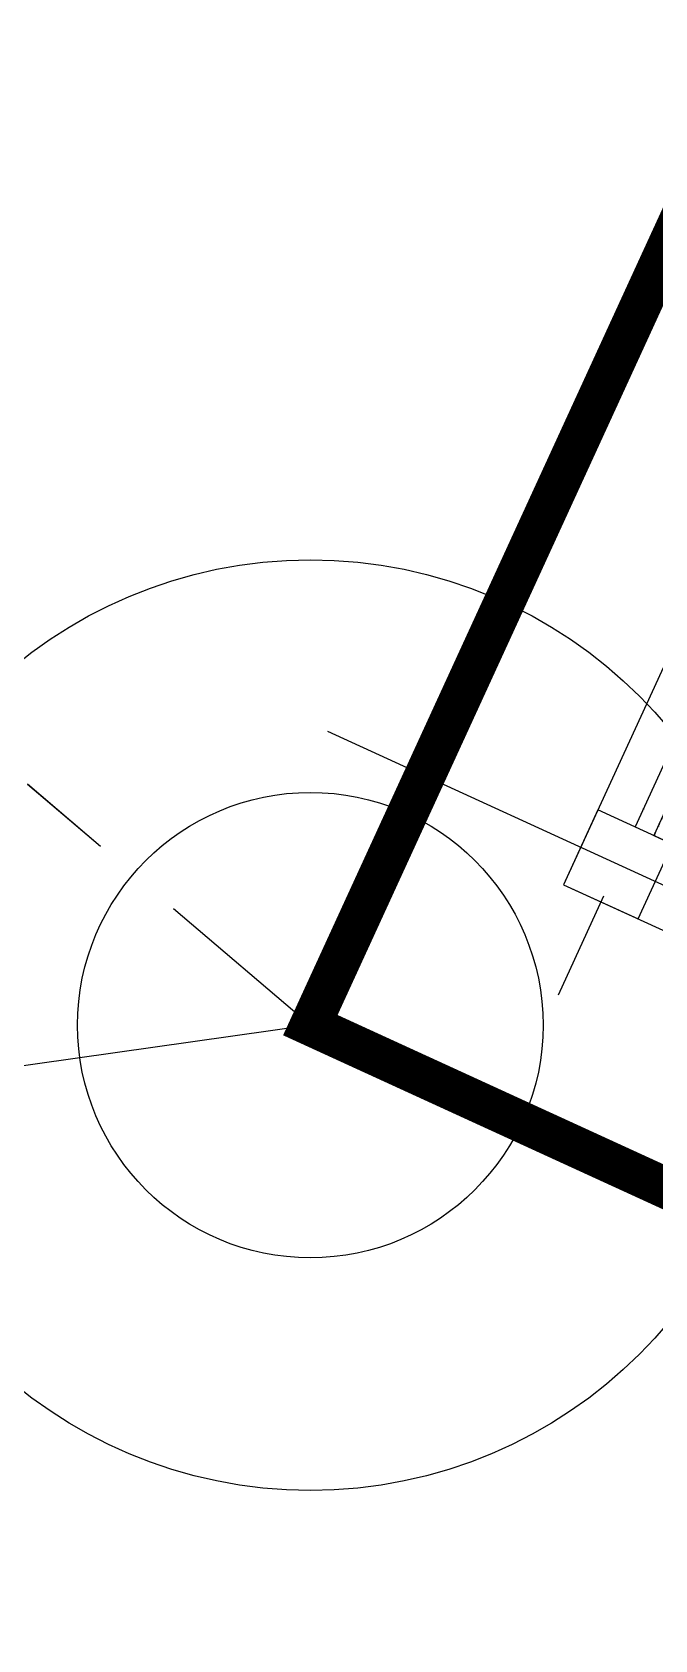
# Model space of a CAD drawing. Header units: millimetres. Extents: x -21000 to 567700, y 435000 to 850800.
# Drawn here: x 26378 to 30918, y 689855 to 701578 of the extents above; entities that cross this region are included whole.
import ezdxf
from ezdxf.xclip import XClip

# ---------------------------------------------------------------- set-up
doc = ezdxf.new("R2010")
doc.units = ezdxf.units.MM
doc.header["$LTSCALE"] = 700
doc.header["$XCLIPFRAME"] = 2
for name, pattern in [('AB_Pbase$0$AB_Pbase$0$CEN', [62, 60, -1, 0, -1]), ('AB_Pbase$0$PHANTOMX2', [5, 2.5, -0.5, 0.5, -0.5, 0.5, -0.5]), ('AB_Pbase$0$주차장기둥$0$PHANTOMX2', [5, 2.5, -0.5, 0.5, -0.5, 0.5, -0.5]), ('AB_Pbase$0$지하1층 동골조$0$PHANTOMX2', [5, 2.5, -0.5, 0.5, -0.5, 0.5, -0.5])]:
    doc.linetypes.add(name, pattern=pattern)
doc.layers.get('0').update_dxf_attribs({"color": 2})
doc.layers.get('Defpoints').update_dxf_attribs({"color": 171})
for name, color, linetype, plot in [('$0$Defponts', 161, 'Continuous', False), ('AB_Pbase$0$Defponts', 161, 'Continuous', False), ('AB_Pbase$0$주차장기둥$0$Defpoints1', 235, 'Continuous', False), ('AB_Pbase$0$지하1층 동골조$0$Defpoints1', 235, 'Continuous', False)]:
    doc.layers.add(name, color=color, linetype=linetype, plot=plot)
for name, color, linetype in [('AB_Pbase$0$AB_Pbase$0$CEN', 1, 'AB_Pbase$0$AB_Pbase$0$CEN'), ('AB_Pbase$0$HAT', 8, 'Continuous'), ('AB_Pbase$0$SITE', 3, 'AB_Pbase$0$PHANTOMX2'), ('AB_Pbase$0$WAL', 3, 'Continuous'), ('AB_Pbase$0$세대창고area', 101, 'Continuous')]:
    doc.layers.add(name, color=color, linetype=linetype)

# ---------------------------------------------------------------- blocks, each defined once
blk = doc.blocks.new('AB_Pbase$0$SITE0917')
at = {"layer": 'AB_Pbase$0$SITE', "ltscale": 4, "const_width": 300, "flags": 128}
blk.add_lwpolyline([(166790, 14282), (166796, 12458), (166803, 9905), (165179, 5176), (118539, -54372), (114046, -52298), (105316, -48298), (96846, -44418), (95856, -43968), (88256, -40478), (81076, -37188), (79666, -36528), (79666, -36528), (79666, -36528), (51296, -23518), (51296, -23518), (51296, -23518), (51296, -23518), (24886, -11398), (16536, -7578), (0, 0), (0, 0), (4267, 9299), (5687, 12403), (9896, 21572), (16196, 35292), (20268, 44180), (40845, 43843), (85590, 33566), (130335, 23288), (156238, 14282), (166790, 14282)], dxfattribs=at)
blk = doc.blocks.new('AB_Pbase$0$지하1층 동골조')
at = {"layer": 'AB_Pbase$0$지하1층 동골조$0$Defpoints1', "linetype": 'AB_Pbase$0$지하1층 동골조$0$PHANTOMX2', "ltscale": 2}
blk.add_lwpolyline([(-157283, 74624), (-124863, 59764), (-124863, 59764), (-118539, 54372), (-118539, 54372), (-102003, 46794), (-93653, 42974), (-67243, 30854), (-67243, 30854), (-67243, 30854), (-67243, 30854), (-38873, 17844), (-38873, 17844), (-38873, 17844), (-37463, 17184), (-30283, 13894), (-22683, 10404), (-21693, 9954), (-13223, 6074), (-4493, 2074), (1877, -866)], dxfattribs=at)
at = {"layer": 'AB_Pbase$0$지하1층 동골조$0$Defpoints1', "linetype": 'AB_Pbase$0$지하1층 동골조$0$PHANTOMX2', "ltscale": 2, "flags": 128}
blk.add_lwpolyline([(0, 0), (-4493, 2074), (-13223, 6074), (-21693, 9954), (-22683, 10404), (-30283, 13894), (-37463, 17184), (-38873, 17844), (-38873, 17844), (-38873, 17844), (-67243, 30854), (-67243, 30854), (-67243, 30854), (-67243, 30854), (-93653, 42974), (-102003, 46794), (-118539, 54372), (-118539, 54372), (-114271, 63671), (-112852, 66775), (-108643, 75944), (-102343, 89664), (-97743, 99704), (-94170, 107502), (-90802, 109673), (-61989, 109764), (-53301, 109794), (-22854, 109885), (-9903, 109924), (5390, 109964), (23790, 110024), (43878, 110089), (48138, 105863), (48146, 102751), (48167, 93888), (48187, 90386), (48257, 66829), (48264, 64277), (46641, 59548)], close=True, dxfattribs=at)
blk = doc.blocks.new('AB_Pbase$0$AB_Pbase_지하1층_골조')
for p, q in [((49381, 737051), (30252, 695361)), ((30252, 695361), (39704, 691024))]:
    blk.add_line(p, q)
blk.add_lwpolyline([(33360, 701417), (30774, 695782)])
blk.add_lwpolyline([(30797, 695111), (31047, 695656), (30502, 695907), (30252, 695361)], close=True)
at = {"layer": 'Defpoints'}
for q in [(29114, 695879), (29949, 693630)]:
    blk.add_line((28406, 694337), q, dxfattribs=at)
blk.add_circle((28406, 694337), 1697, dxfattribs=at)
blk = doc.blocks.new('AB_Pbase$0$주차장기둥')
at = {"layer": 'AB_Pbase$0$주차장기둥$0$Defpoints1', "linetype": 'AB_Pbase$0$주차장기둥$0$PHANTOMX2', "ltscale": 2}
blk.add_lwpolyline([(-297567, 24918), (-262124, 28878), (-262124, 28878), (-253926, 27514), (-253926, 27514), (-235849, 29535), (-226724, 30561), (-197844, 33774), (-197844, 33774), (-197844, 33774), (-197844, 33774), (-166826, 37234), (-166826, 37234), (-166826, 37234), (-165277, 37395), (-157428, 38272), (-149116, 39195), (-148036, 39319), (-138777, 40356), (-129234, 41424), (-122260, 42184)], dxfattribs=at)
blk = doc.blocks.new('AB_Pbase$0$pppaaa_1_1')
at = {"layer": 'AB_Pbase$0$WAL'}
blk.add_line((28406, 694337), (-46768, 683641), dxfattribs=at)
blk = doc.blocks.new('AB_Pbase')
at = {"layer": 'AB_Pbase$0$HAT'}
h = blk.add_hatch(dxfattribs=at)
h.set_pattern_fill('NET', color=256, scale=15, angle=100)
h.paths.add_polyline_path([(36541, 707989), (36677, 707926), (39221, 713471), (39085, 713533)], flags=17)
h.paths.add_polyline_path([(36427, 707381), (36291, 707444), (33747, 701899), (33883, 701837)], flags=17)
edge = h.paths.add_edge_path()
edge.add_line((44632, 725621), (44768, 725559))
edge.add_line((44768, 725559), (42266, 720105))
edge.add_line((42266, 720105), (42129, 720168))
edge.add_line((42129, 720168), (44632, 725621))
edge.add_line((41879, 719623), (39335, 714078))
edge.add_line((39335, 714078), (39471, 714016))
edge.add_line((39471, 714016), (42015, 719560))
edge.add_line((33633, 701292), (31047, 695656))
edge.add_line((31047, 695656), (33496, 701354))
edge.add_line((33496, 701354), (30911, 695719))
at = {"layer": 'AB_Pbase$0$AB_Pbase$0$CEN'}
for p, q in [((48643, 734724), (30212, 694556)), ((28530, 696481), (42348, 690141))]:
    blk.add_line(p, q, dxfattribs=at)
at = {"layer": 'AB_Pbase$0$Defponts', "ltscale": 5, "flags": 128}
blk.add_lwpolyline([(195132, 730352), (195210, 704242), (193586, 699513), (146945, 639965), (142452, 642039), (133722, 646039), (125252, 649919), (124262, 650369), (116662, 653859), (109482, 657149), (108072, 657809), (79702, 670819), (53292, 682939), (44942, 686759), (28406, 694337), (32674, 703636), (34093, 706740), (38302, 715909)], dxfattribs=at)
at = {"layer": 'AB_Pbase$0$WAL'}
blk.add_lwpolyline([(31047, 695656), (33633, 701292), (33496, 701354), (30911, 695719), (31047, 695656)], dxfattribs=at)
at = {"layer": 'AB_Pbase$0$세대창고area'}
blk.add_circle((28406, 694337), 3393, dxfattribs=at)
for name, p, rotation in [('AB_Pbase$0$AB_Pbase_지하1층_골조', (0, 0), 359.9999999999999), ('AB_Pbase$0$주차장기둥', (231893, 539971), 329.0000000345588), ('AB_Pbase$0$지하1층 동골조', (146945, 639965), 359.9999999999994), ('AB_Pbase$0$SITE0917', (28406, 694337), 359.9999999999983)]:
    blk.add_blockref(name, p, dxfattribs=dict(rotation=rotation))
at = {"layer": 'AB_Pbase$0$WAL'}
ref = blk.add_blockref('AB_Pbase$0$pppaaa_1_1', (0, 0), dxfattribs=dict(at, rotation=359.9999999999999))
XClip(ref).set_block_clipping_path([(-396188.9384898804, 0.0133324571), (493845.7278262604, 839949.4046300659)])

msp = doc.modelspace()

# ---------------------------------------------------------------- block references
ref = msp.add_blockref('AB_Pbase', (0, 0))
XClip(ref).set_block_clipping_path([(-0.000000015, 445500.0000000148), (493845.7187941075, 839949.3912975936)])

# ---------------------------------------------------------------- next in the draw order: linework, layer by layer
at = {"layer": '$0$Defponts', "ltscale": 5, "flags": 128}
msp.add_lwpolyline([(195132, 730352), (195210, 704242), (193586, 699513), (146945, 639965), (142452, 642039), (133722, 646039), (125252, 649919), (124262, 650369), (116662, 653859), (109482, 657149), (108072, 657809), (79702, 670819), (53292, 682939), (44942, 686759), (28406, 694337), (32674, 703636), (34093, 706740), (38302, 715909)], dxfattribs=at)

doc.saveas('drawing.dxf')
